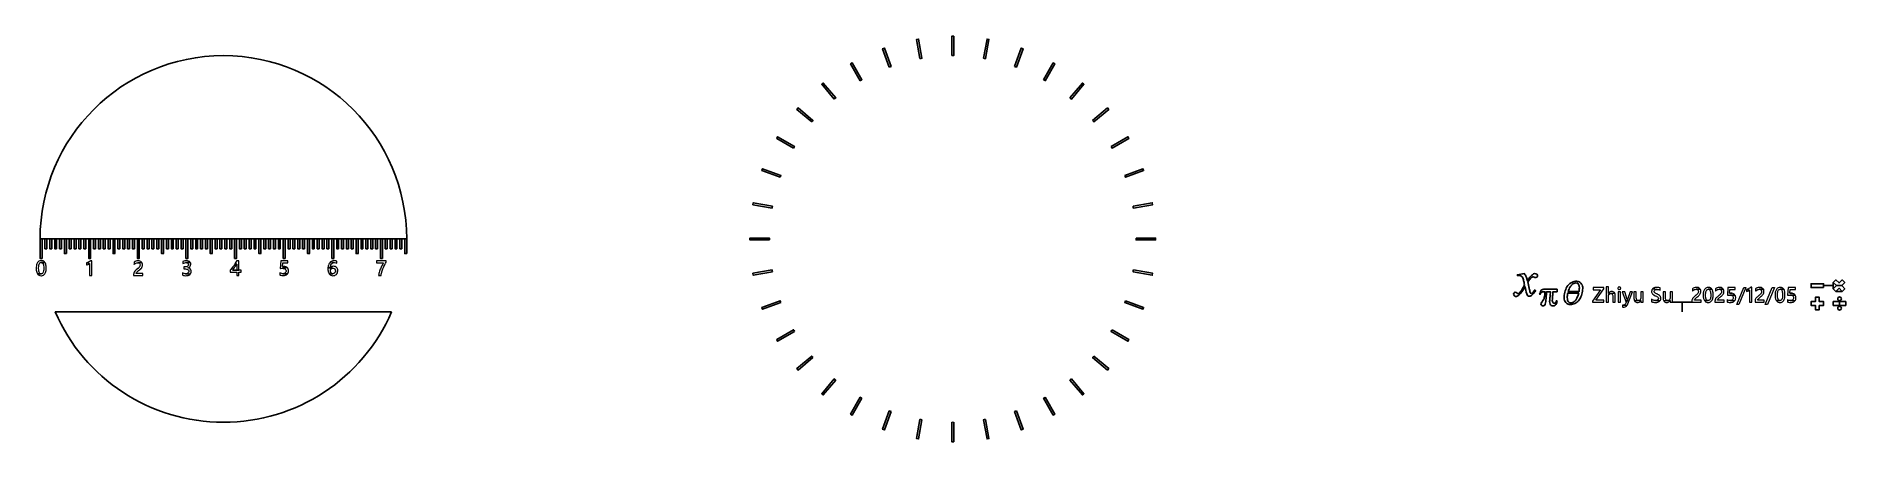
# Model space of a CAD drawing. Header units: millimetres. Extents: x 45 to 417, y 36 to 119.
import ezdxf

# ---------------------------------------------------------------- set-up
doc = ezdxf.new("R2010")
doc.units = ezdxf.units.MM

# ---------------------------------------------------------------- blocks, each defined once
blk = doc.blocks.new('*U1')
blk.add_lwpolyline([(-0.2, -2), (-0.2, 2), (0.2, 2), (0.2, -2, 0.002653)], format="xyb", close=True)
blk = doc.blocks.new('*U2')
at = {"color": 0, "linetype": 'ByBlock', "lineweight": -2, "transparency": 16777216}
for p, rotation in [((219.84, 114.57, 0), 20.00000000000003), ((226.52, 116.36, 0), 10.00000000000001), ((240.31, 116.36, 0), 349.9999999999999), ((246.99, 114.57, 0), 340), ((213.56, 111.65, 0), 30.00000000000001), ((253.26, 111.65, 0), 330.0000000000001), ((207.9, 107.68, 0), 40.00000000000004), ((258.93, 107.68, 0), 320), ((203, 102.79, 0), 50.00000000000002), ((263.83, 102.79, 0), 310), ((199.03, 97.12, 0), 60.00000000000003), ((267.8, 97.12, 0), 300.0000000000001), ((196.11, 90.85, 0), 70.00000000000003), ((270.72, 90.85, 0), 290.0000000000001), ((194.32, 84.16, 0), 80.00000000000001), ((272.51, 84.16, 0), 280), ((193.71, 77.27, 0), 90.00000000000001), ((273.11, 77.27, 0), 270.0000000000001), ((194.32, 70.37, 0), 100), ((272.51, 70.37, 0), 259.9999999999999), ((196.11, 63.69, 0), 110), ((270.72, 63.69, 0), 250), ((199.03, 57.42, 0), 120), ((267.8, 57.42, 0), 240), ((203, 51.75, 0), 130), ((263.83, 51.75, 0), 230), ((207.9, 46.86, 0), 140), ((258.93, 46.86, 0), 220), ((213.56, 42.89, 0), 150), ((253.26, 42.89, 0), 210), ((219.84, 39.96, 0), 160.0000000000001), ((246.99, 39.96, 0), 200), ((226.52, 38.17, 0), 170), ((233.41, 37.57, 0), 180), ((240.31, 38.17, 0), 190)]:
    blk.add_blockref('*U1', p, dxfattribs=dict(at, rotation=rotation))
blk.add_blockref('*U1', (233.41, 116.97, 0), dxfattribs=at)

msp = doc.modelspace()

# ---------------------------------------------------------------- linework, layer by layer
for p, q in [((60.91, 74.27), (61.16, 74.27)), ((70.91, 74.27), (71.16, 74.27)), ((80.91, 74.27), (81.16, 74.27)), ((90.91, 74.27), (91.16, 74.27)), ((100.91, 74.27), (101.16, 74.27)), ((110.91, 74.27), (111.16, 74.27)), ((412.5, 67.68, 0), (414.5, 67.68, 0)), ((414.5, 67.04, 0), (414.5, 68.32, 0)), ((415.14, 67.68, 0), (416.23, 67.68, 0)), ((385.41, 64.27, 0), (381.41, 64.27, 0)), ((383.41, 64.27, 0), (385.41, 64.27, 0)), ((416.32, 66.49, 0), (415.05, 66.49, 0)), ((415.79, 63.62, 0), (415.79, 64.39, 0))]:
    msp.add_line(p, q)
at = {"extrusion": (-7.99029e-16, -1, 0)}
msp.add_line((383.41, 62.27, 0), (383.41, 64.27, 0), dxfattribs=at)
for points in [[(121.11, 77.27, 1), (45.71, 77.27)], [(118, 62.27), (48.83, 62.27, 0.656308)]]:
    msp.add_lwpolyline(points, format="xyb", close=True)
for points in [[(45.71, 77.27), (46.11, 77.27), (46.11, 73.27), (45.71, 73.27)], [(47.11, 75.27), (46.71, 75.27), (46.71, 77.27), (47.11, 77.27)], [(48.11, 75.27), (47.71, 75.27), (47.71, 77.27), (48.11, 77.27)], [(49.11, 75.27), (48.71, 75.27), (48.71, 77.27), (49.11, 77.27)], [(50.11, 75.27), (49.71, 75.27), (49.71, 77.27), (50.11, 77.27)], [(51.11, 74.27), (50.71, 74.27), (50.71, 77.27), (51.11, 77.27)], [(52.11, 75.27), (51.71, 75.27), (51.71, 77.27), (52.11, 77.27)], [(53.11, 75.27), (52.71, 75.27), (52.71, 77.27), (53.11, 77.27)], [(54.11, 75.27), (53.71, 75.27), (53.71, 77.27), (54.11, 77.27)], [(55.11, 75.27), (54.71, 75.27), (54.71, 77.27), (55.11, 77.27)], [(55.71, 77.27), (56.11, 77.27), (56.11, 73.27), (55.71, 73.27)], [(57.11, 75.27), (56.71, 75.27), (56.71, 77.27), (57.11, 77.27)], [(58.11, 75.27), (57.71, 75.27), (57.71, 77.27), (58.11, 77.27)], [(59.11, 75.27), (58.71, 75.27), (58.71, 77.27), (59.11, 77.27)], [(60.11, 75.27), (59.71, 75.27), (59.71, 77.27), (60.11, 77.27)], [(61.11, 74.27), (60.71, 74.27), (60.71, 77.27), (61.11, 77.27)], [(62.11, 75.27), (61.71, 75.27), (61.71, 77.27), (62.11, 77.27)], [(63.11, 75.27), (62.71, 75.27), (62.71, 77.27), (63.11, 77.27)], [(64.11, 75.27), (63.71, 75.27), (63.71, 77.27), (64.11, 77.27)], [(65.11, 75.27), (64.71, 75.27), (64.71, 77.27), (65.11, 77.27)], [(65.71, 77.27), (66.11, 77.27), (66.11, 73.27), (65.71, 73.27)], [(67.11, 75.27), (66.71, 75.27), (66.71, 77.27), (67.11, 77.27)], [(68.11, 75.27), (67.71, 75.27), (67.71, 77.27), (68.11, 77.27)], [(69.11, 75.27), (68.71, 75.27), (68.71, 77.27), (69.11, 77.27)], [(70.11, 75.27), (69.71, 75.27), (69.71, 77.27), (70.11, 77.27)], [(71.11, 74.27), (70.71, 74.27), (70.71, 77.27), (71.11, 77.27)], [(72.11, 75.27), (71.71, 75.27), (71.71, 77.27), (72.11, 77.27)], [(73.11, 75.27), (72.71, 75.27), (72.71, 77.27), (73.11, 77.27)], [(74.11, 75.27), (73.71, 75.27), (73.71, 77.27), (74.11, 77.27)], [(75.11, 75.27), (74.71, 75.27), (74.71, 77.27), (75.11, 77.27)], [(75.71, 77.27), (76.11, 77.27), (76.11, 73.27), (75.71, 73.27)], [(77.11, 75.27), (76.71, 75.27), (76.71, 77.27), (77.11, 77.27)], [(78.11, 75.27), (77.71, 75.27), (77.71, 77.27), (78.11, 77.27)], [(79.11, 75.27), (78.71, 75.27), (78.71, 77.27), (79.11, 77.27)], [(80.11, 75.27), (79.71, 75.27), (79.71, 77.27), (80.11, 77.27)], [(81.11, 74.27), (80.71, 74.27), (80.71, 77.27), (81.11, 77.27)], [(82.11, 75.27), (81.71, 75.27), (81.71, 77.27), (82.11, 77.27)], [(83.11, 75.27), (82.71, 75.27), (82.71, 77.27), (83.11, 77.27)], [(84.11, 75.27), (83.71, 75.27), (83.71, 77.27), (84.11, 77.27)], [(85.11, 75.27), (84.71, 75.27), (84.71, 77.27), (85.11, 77.27)], [(85.71, 77.27), (86.11, 77.27), (86.11, 73.27), (85.71, 73.27)], [(87.11, 75.27), (86.71, 75.27), (86.71, 77.27), (87.11, 77.27)], [(88.11, 75.27), (87.71, 75.27), (87.71, 77.27), (88.11, 77.27)], [(89.11, 75.27), (88.71, 75.27), (88.71, 77.27), (89.11, 77.27)], [(90.11, 75.27), (89.71, 75.27), (89.71, 77.27), (90.11, 77.27)], [(91.11, 74.27), (90.71, 74.27), (90.71, 77.27), (91.11, 77.27)], [(92.11, 75.27), (91.71, 75.27), (91.71, 77.27), (92.11, 77.27)], [(93.11, 75.27), (92.71, 75.27), (92.71, 77.27), (93.11, 77.27)], [(94.11, 75.27), (93.71, 75.27), (93.71, 77.27), (94.11, 77.27)], [(95.11, 75.27), (94.71, 75.27), (94.71, 77.27), (95.11, 77.27)], [(95.71, 77.27), (96.11, 77.27), (96.11, 73.27), (95.71, 73.27)], [(97.11, 75.27), (96.71, 75.27), (96.71, 77.27), (97.11, 77.27)], [(98.11, 75.27), (97.71, 75.27), (97.71, 77.27), (98.11, 77.27)], [(99.11, 75.27), (98.71, 75.27), (98.71, 77.27), (99.11, 77.27)], [(100.11, 75.27), (99.71, 75.27), (99.71, 77.27), (100.11, 77.27)], [(101.11, 74.27), (100.71, 74.27), (100.71, 77.27), (101.11, 77.27)], [(102.11, 75.27), (101.71, 75.27), (101.71, 77.27), (102.11, 77.27)], [(103.11, 75.27), (102.71, 75.27), (102.71, 77.27), (103.11, 77.27)], [(104.11, 75.27), (103.71, 75.27), (103.71, 77.27), (104.11, 77.27)], [(105.11, 75.27), (104.71, 75.27), (104.71, 77.27), (105.11, 77.27)], [(105.71, 77.27), (106.11, 77.27), (106.11, 73.27), (105.71, 73.27)], [(107.11, 75.27), (106.71, 75.27), (106.71, 77.27), (107.11, 77.27)], [(108.11, 75.27), (107.71, 75.27), (107.71, 77.27), (108.11, 77.27)], [(109.11, 75.27), (108.71, 75.27), (108.71, 77.27), (109.11, 77.27)], [(110.11, 75.27), (109.71, 75.27), (109.71, 77.27), (110.11, 77.27)], [(111.11, 74.27), (110.71, 74.27), (110.71, 77.27), (111.11, 77.27)], [(111.11, 74.27), (110.71, 74.27), (110.71, 77.27), (111.11, 77.27)], [(112.11, 75.27), (111.71, 75.27), (111.71, 77.27), (112.11, 77.27)], [(113.11, 75.27), (112.71, 75.27), (112.71, 77.27), (113.11, 77.27)], [(114.11, 75.27), (113.71, 75.27), (113.71, 77.27), (114.11, 77.27)], [(115.11, 75.27), (114.71, 75.27), (114.71, 77.27), (115.11, 77.27)], [(115.71, 77.27), (116.11, 77.27), (116.11, 73.27), (115.71, 73.27)], [(117.11, 75.27), (116.71, 75.27), (116.71, 77.27), (117.11, 77.27)], [(118.11, 75.27), (117.71, 75.27), (117.71, 77.27), (118.11, 77.27)], [(119.11, 75.27), (118.71, 75.27), (118.71, 77.27), (119.11, 77.27)], [(120.11, 75.27), (119.71, 75.27), (119.71, 77.27), (120.11, 77.27)], [(121.11, 74.27), (120.71, 74.27), (120.71, 77.27), (121.11, 77.27)]]:
    msp.add_lwpolyline(points, close=True)
at = {"color": 220, "lineweight": 0}
for points in [[(45.97, 72.82), (45.89, 72.81), (45.67, 72.78), (45.48, 72.7), (45.32, 72.58), (45.18, 72.41), (45.12, 72.3), (45.04, 72.13), (44.99, 71.93), (44.94, 71.72), (44.92, 71.47), (44.91, 71.21), (44.91, 71.13), (44.93, 70.87), (44.96, 70.64), (45.01, 70.44), (45.08, 70.26), (45.17, 70.1), (45.94, 70.1), (45.81, 70.12), (45.69, 70.19), (45.59, 70.3), (45.51, 70.46), (45.45, 70.67), (45.42, 70.93), (45.4, 71.23), (45.41, 71.31), (45.42, 71.61), (45.46, 71.86), (45.52, 72.07), (45.59, 72.23), (45.69, 72.34), (45.81, 72.41), (45.95, 72.43), (46.7, 72.46), (46.59, 72.59), (46.46, 72.69), (46.32, 72.76), (46.16, 72.8)], [(46.7, 72.46), (45.95, 72.43), (45.96, 72.43), (46.1, 72.4), (46.21, 72.33), (46.3, 72.21), (46.38, 72.04), (46.42, 71.82), (46.46, 71.56), (46.47, 71.25), (46.46, 70.96), (46.42, 70.7), (46.37, 70.48), (46.3, 70.32), (46.2, 70.2), (46.08, 70.13), (45.94, 70.1), (45.17, 70.1), (45.18, 70.09), (45.32, 69.93), (45.49, 69.81), (45.68, 69.74), (45.9, 69.72), (45.97, 69.72), (46.19, 69.76), (46.38, 69.83), (46.54, 69.95), (46.68, 70.12), (46.74, 70.21), (46.82, 70.37), (46.88, 70.57), (46.93, 70.78), (46.95, 71.02), (46.96, 71.28), (46.96, 71.39), (46.94, 71.66), (46.91, 71.9), (46.86, 72.12), (46.79, 72.31)], [(56.35, 72.8), (56.15, 72.8), (56.1, 72.77), (55.92, 72.65), (55.89, 72.63), (55.69, 72.53), (55.67, 72.52), (55.47, 72.43), (55.45, 72.42), (55.24, 72.35), (55.87, 72.21), (55.87, 69.74), (56.35, 69.74)], [(55.24, 72.35), (55.24, 71.93), (55.38, 71.97), (55.59, 72.05), (55.68, 72.09), (55.87, 72.21)], [(66.66, 72.42), (65.79, 72.4), (65.99, 72.37), (66.14, 72.28), (66.24, 72.13), (66.28, 71.92), (66.25, 71.72), (66.16, 71.54), (66.03, 71.38), (66.01, 71.37), (65.85, 71.22), (65.81, 71.19), (65.64, 71.05), (65.6, 71.02), (65.43, 70.87), (65.4, 70.84), (65.24, 70.69), (65.21, 70.65), (65.08, 70.48), (65.06, 70.45), (64.98, 70.24), (64.96, 70.19), (64.94, 69.98), (64.94, 69.74), (66.82, 69.74), (66.82, 70.16), (65.46, 70.16), (65.46, 70.17), (65.53, 70.35), (65.53, 70.36), (65.68, 70.53), (65.73, 70.57), (65.9, 70.71), (65.97, 70.76), (66.14, 70.9), (66.24, 70.99), (66.4, 71.13), (66.46, 71.2), (66.6, 71.37), (66.64, 71.44), (66.73, 71.64), (66.75, 71.74), (66.77, 71.97), (66.76, 72.12), (66.71, 72.33)], [(65.88, 72.79), (65.86, 72.79), (65.64, 72.78), (65.43, 72.73), (65.23, 72.64), (65.23, 72.64), (65.05, 72.52), (65.05, 72.05), (65.06, 72.06), (65.23, 72.21), (65.41, 72.31), (65.58, 72.37), (65.79, 72.4), (66.66, 72.42), (66.53, 72.58), (66.45, 72.64), (66.24, 72.74), (66.1, 72.78)], [(75.82, 72.82), (75.71, 72.81), (75.49, 72.79), (75.28, 72.73), (75.09, 72.65), (75.09, 72.22), (75.26, 72.33), (75.45, 72.4), (75.66, 72.43), (76.6, 72.46), (76.46, 72.62), (76.43, 72.64), (76.26, 72.74), (76.05, 72.8)], [(76.6, 72.46), (75.66, 72.43), (75.66, 72.43), (75.9, 72.4), (76.07, 72.32), (76.17, 72.18), (76.2, 71.99), (76.18, 71.84), (76.1, 71.69), (75.96, 71.59), (75.77, 71.53), (75.51, 71.51), (75.29, 71.51), (75.29, 71.12), (75.52, 71.12), (75.6, 71.12), (75.85, 71.09), (76.05, 71.02), (76.19, 70.92), (76.27, 70.78), (76.3, 70.61), (76.25, 70.4), (76.12, 70.24), (76.07, 70.21), (75.88, 70.13), (75.64, 70.1), (76.57, 70.04), (76.69, 70.21), (76.77, 70.4), (76.79, 70.62), (76.79, 70.73), (76.73, 70.93), (76.6, 71.11), (76.5, 71.19), (76.32, 71.29), (76.09, 71.33), (76.09, 71.34), (76.12, 71.35), (76.33, 71.44), (76.49, 71.56), (76.6, 71.71), (76.67, 71.89), (76.7, 72.1), (76.68, 72.27)], [(85.78, 72.15), (85.66, 71.96), (85.53, 71.78), (85.43, 71.64), (85.29, 71.46), (85.16, 71.29), (85.06, 71.17), (84.92, 71), (84.78, 70.83), (84.78, 70.43), (86.14, 70.43), (86.14, 69.77), (86.61, 69.77), (86.61, 70.43), (87.05, 70.43), (87.05, 70.83), (86.61, 70.83), (85.27, 70.83), (85.28, 70.85), (85.41, 71.01), (85.55, 71.18), (85.69, 71.38), (85.78, 71.51), (85.9, 71.69), (86.02, 71.88), (86.14, 72.09)], [(86.61, 72.77), (86.12, 72.77), (86.08, 72.68), (85.98, 72.48), (85.86, 72.28), (85.78, 72.15), (86.14, 72.09), (86.14, 70.83), (85.27, 70.83), (86.61, 70.83)], [(96.67, 72.8), (95.19, 72.8), (95.08, 71.22), (95.16, 71.22), (95.42, 71.24), (95.58, 71.24), (96.54, 71.39), (96.44, 71.48), (96.26, 71.57), (96.05, 71.62), (95.54, 71.63), (95.6, 72.38), (96.67, 72.38)], [(95.81, 71.64), (95.77, 71.64), (95.54, 71.63), (96.05, 71.62)], [(96.54, 71.39), (95.58, 71.24), (95.73, 71.23), (95.95, 71.19), (96.12, 71.1), (96.14, 71.08), (96.27, 70.92), (96.31, 70.7), (96.31, 70.66), (96.25, 70.45), (96.12, 70.29), (96.05, 70.24), (95.86, 70.16), (95.63, 70.13), (96.61, 70.12), (96.72, 70.3), (96.78, 70.5), (96.8, 70.73), (96.8, 70.83), (96.76, 71.05), (96.68, 71.24)], [(104.92, 71.34), (104.91, 71.1), (104.91, 70.92), (104.94, 70.7), (104.98, 70.5), (105, 70.45), (105.09, 70.24), (105.2, 70.07), (105.94, 70.12), (105.92, 70.12), (105.71, 70.18), (105.71, 70.18), (105.55, 70.33), (105.55, 70.33), (105.46, 70.53), (105.43, 70.75), (105.46, 70.94), (105.56, 71.11), (105.72, 71.23), (105.72, 71.23), (105.94, 71.27)], [(105.44, 72.54), (105.28, 72.38), (105.19, 72.25), (105.09, 72.06), (105.01, 71.84), (104.99, 71.76), (104.94, 71.56), (104.92, 71.34), (105.41, 71.34), (105.41, 71.38), (105.43, 71.61), (105.47, 71.81), (105.53, 71.97), (105.64, 72.15), (105.72, 72.23), (105.9, 72.36), (106, 72.4), (106.22, 72.43)], [(106.07, 71.66), (105.88, 71.64), (105.68, 71.58), (105.56, 71.5), (105.42, 71.34), (105.41, 71.34), (104.92, 71.34), (105.94, 71.27), (105.95, 71.27), (106.16, 71.23), (106.31, 71.11), (106.4, 70.93), (106.41, 70.92), (106.43, 70.69), (106.43, 70.68), (106.4, 70.47), (106.31, 70.28), (106.15, 70.16), (105.94, 70.12), (105.2, 70.07), (105.34, 69.92), (105.52, 69.81), (105.72, 69.74), (105.94, 69.72), (106.12, 69.73), (106.33, 69.79), (106.47, 69.87), (106.64, 70), (106.74, 70.13), (106.85, 70.32), (106.9, 70.51), (106.92, 70.74), (106.91, 70.92), (106.86, 71.12), (106.81, 71.24), (106.69, 71.42), (106.61, 71.49), (106.42, 71.6), (106.29, 71.64)], [(106.19, 72.82), (106.11, 72.82), (105.89, 72.78), (105.69, 72.71), (105.61, 72.67), (105.44, 72.54), (106.22, 72.43), (106.28, 72.43), (106.5, 72.39), (106.52, 72.38), (106.73, 72.3), (106.73, 72.73), (106.72, 72.74), (106.5, 72.8), (106.42, 72.81)], [(116.88, 72.77), (114.88, 72.77), (114.88, 72.36), (116.3, 72.36), (116.27, 72.29), (116.17, 72.09), (116.07, 71.9), (115.97, 71.7), (115.95, 71.66), (115.86, 71.46), (115.77, 71.26), (115.69, 71.05), (115.68, 71.04), (115.6, 70.83), (115.53, 70.62), (115.47, 70.41), (115.41, 70.2), (115.36, 69.99), (115.33, 69.77), (115.83, 69.77), (115.84, 69.83), (115.88, 70.05), (115.93, 70.27), (115.99, 70.48), (116.01, 70.54), (116.07, 70.75), (116.15, 70.95), (116.23, 71.16), (116.25, 71.24), (116.34, 71.44), (116.43, 71.64), (116.53, 71.85), (116.58, 71.94), (116.68, 72.13), (116.78, 72.33), (116.88, 72.52)], [(74.98, 70.34), (74.98, 69.88), (75.04, 69.84), (75.23, 69.77), (75.44, 69.73), (75.69, 69.72), (75.92, 69.73), (76.13, 69.78), (76.32, 69.86), (76.49, 69.97), (76.57, 70.04), (75.64, 70.1), (75.58, 70.11), (75.36, 70.14), (75.16, 70.22)], [(95.03, 70.33), (95.03, 69.87), (95.05, 69.86), (95.21, 69.8), (95.43, 69.76), (95.69, 69.74), (95.71, 69.74), (95.95, 69.76), (96.16, 69.81), (96.35, 69.89), (96.51, 70.01), (96.61, 70.12), (95.63, 70.13), (95.44, 70.15), (95.24, 70.22)], [(367.34, 67.27), (365.13, 67.27), (365.13, 66.84), (366.65, 66.84), (365, 64.5), (365, 64.27), (367.32, 64.27), (367.32, 64.69), (365.7, 64.69), (367.34, 67.05)], [(368.24, 67.44), (367.76, 67.44), (367.76, 64.27), (368.24, 64.27), (368.24, 65.42), (368.26, 65.58), (368.3, 65.75), (368.39, 65.89), (368.44, 65.95), (368.58, 66.04), (368.24, 66.05)], [(370.49, 67.41), (370.44, 67.41), (370.29, 67.33), (370.26, 67.29), (370.2, 67.13), (370.21, 67.08), (370.29, 66.94), (370.33, 66.91), (370.49, 66.86), (370.55, 66.86), (370.7, 66.94), (370.73, 66.97), (370.79, 67.13), (370.78, 67.18), (370.7, 67.33), (370.66, 67.36)], [(377.34, 67), (377.23, 66.86), (377.21, 66.83), (377.15, 66.68), (377.13, 66.49), (377.14, 66.36), (377.19, 66.19), (377.23, 66.11), (377.34, 65.96), (377.42, 65.89), (377.57, 65.78), (377.69, 65.7), (377.85, 65.61), (377.96, 65.57), (378.12, 65.49), (378.19, 65.46), (378.34, 65.37), (378.36, 65.35), (378.48, 65.22), (378.49, 65.21), (378.53, 65.04), (378.53, 65.03), (378.49, 64.86), (378.38, 64.73), (378.28, 64.69), (378.12, 64.64), (377.91, 64.63), (378.85, 64.52), (378.96, 64.66), (378.98, 64.69), (379.03, 64.85), (379.05, 65.04), (379.04, 65.18), (378.99, 65.35), (378.94, 65.45), (378.82, 65.59), (378.73, 65.68), (378.58, 65.79), (378.44, 65.87), (378.28, 65.96), (378.17, 66.01), (378.02, 66.08), (377.97, 66.11), (377.82, 66.2), (377.82, 66.2), (377.7, 66.33), (377.69, 66.33), (377.65, 66.51), (377.65, 66.52), (377.71, 66.69), (377.72, 66.7), (377.85, 66.81), (377.88, 66.83), (378.05, 66.88), (378.09, 66.89), (378.27, 66.9)], [(378.24, 67.32), (378.19, 67.32), (378.01, 67.3), (377.83, 67.27), (377.8, 67.26), (377.63, 67.2), (377.48, 67.12), (377.47, 67.11), (377.34, 67), (378.27, 66.9), (378.45, 66.89), (378.63, 66.86), (378.78, 66.8), (378.92, 66.72), (378.92, 67.21), (378.81, 67.25), (378.65, 67.29), (378.46, 67.31)], [(386.36, 67.32), (386.3, 67.32), (386.12, 67.3), (386.08, 67.29), (385.91, 67.25), (385.88, 67.24), (385.71, 67.16), (385.68, 67.14), (385.53, 67.04), (385.53, 66.58), (385.6, 66.64), (385.74, 66.75), (385.89, 66.83), (385.92, 66.85), (386.1, 66.9), (386.27, 66.92), (387.12, 66.97), (387.01, 67.11), (386.89, 67.19), (386.72, 67.27), (386.71, 67.27), (386.54, 67.3)], [(388.81, 67.32), (388.74, 67.32), (388.56, 67.29), (388.41, 67.24), (388.26, 67.15), (388.13, 67.05), (388.02, 66.91), (388.02, 66.9), (387.95, 66.78), (387.89, 66.64), (387.84, 66.48), (387.8, 66.31), (387.77, 66.13), (387.76, 65.92), (387.75, 65.71), (387.75, 65.59), (387.76, 65.39), (387.79, 65.2), (387.83, 65.02), (387.88, 64.87), (387.94, 64.73), (388.01, 64.6), (388.78, 64.6), (388.72, 64.61), (388.61, 64.63), (388.51, 64.7), (388.43, 64.79), (388.36, 64.91), (388.31, 65.07), (388.28, 65.26), (388.25, 65.48), (388.25, 65.73), (388.25, 65.96), (388.27, 66.19), (388.3, 66.39), (388.35, 66.55), (388.41, 66.69), (388.49, 66.79), (388.57, 66.87), (388.68, 66.91), (388.79, 66.93), (389.53, 66.98), (389.44, 67.08), (389.34, 67.17), (389.23, 67.23), (389.1, 67.28), (388.96, 67.31)], [(391.11, 67.32), (391.05, 67.32), (390.87, 67.3), (390.84, 67.29), (390.66, 67.25), (390.63, 67.24), (390.47, 67.16), (390.43, 67.14), (390.28, 67.04), (390.28, 66.58), (390.35, 66.64), (390.5, 66.75), (390.65, 66.83), (390.68, 66.85), (390.85, 66.9), (391.02, 66.92), (391.87, 66.97), (391.76, 67.11), (391.64, 67.19), (391.48, 67.27), (391.46, 67.27), (391.3, 67.3)], [(394.3, 67.27), (392.82, 67.27), (392.72, 65.69), (392.9, 65.7), (393.09, 65.71), (393.21, 65.71), (394.28, 65.74), (394.18, 65.87), (394.11, 65.92), (393.97, 66), (393.82, 66.06), (393.64, 66.1), (393.18, 66.1), (393.23, 66.85), (394.3, 66.85)], [(396.53, 67.27), (395.08, 63.77), (394.64, 63.77), (396.08, 67.27), (396.53, 67.27)], [(397.78, 67.33), (397.57, 67.33), (397.49, 67.27), (397.34, 67.18), (397.27, 67.14), (397.12, 67.06), (397.06, 67.03), (396.9, 66.96), (396.83, 66.94), (396.66, 66.88), (397.29, 66.74), (397.29, 64.27), (397.78, 64.27)], [(399.36, 67.32), (399.3, 67.32), (399.12, 67.3), (399.08, 67.29), (398.91, 67.25), (398.88, 67.24), (398.72, 67.16), (398.68, 67.14), (398.53, 67.04), (398.53, 66.58), (398.6, 66.64), (398.75, 66.75), (398.9, 66.83), (398.92, 66.85), (399.1, 66.9), (399.27, 66.92), (400.12, 66.97), (400.01, 67.11), (399.89, 67.19), (399.73, 67.27), (399.71, 67.27), (399.54, 67.3)], [(402.4, 67.27), (400.95, 63.77), (400.51, 63.77), (401.95, 67.27), (402.4, 67.27)], [(403.59, 67.32), (403.51, 67.32), (403.34, 67.29), (403.18, 67.24), (403.03, 67.15), (402.91, 67.05), (402.8, 66.91), (402.79, 66.9), (402.72, 66.78), (402.66, 66.64), (402.61, 66.48), (402.57, 66.31), (402.54, 66.13), (402.53, 65.92), (402.52, 65.71), (402.52, 65.59), (402.54, 65.39), (402.56, 65.2), (402.6, 65.02), (402.65, 64.87), (402.71, 64.73), (402.79, 64.6), (403.55, 64.6), (403.5, 64.61), (403.38, 64.63), (403.29, 64.7), (403.2, 64.79), (403.14, 64.91), (403.08, 65.07), (403.05, 65.26), (403.02, 65.48), (403.02, 65.73), (403.02, 65.96), (403.04, 66.19), (403.08, 66.39), (403.12, 66.55), (403.18, 66.69), (403.26, 66.79), (403.35, 66.87), (403.45, 66.91), (403.56, 66.93), (404.3, 66.98), (404.21, 67.08), (404.11, 67.17), (404, 67.23), (403.87, 67.28), (403.74, 67.31)], [(406.7, 67.27), (405.22, 67.27), (405.11, 65.69), (405.29, 65.7), (405.48, 65.71), (405.6, 65.71), (406.68, 65.74), (406.57, 65.87), (406.51, 65.92), (406.37, 66), (406.21, 66.06), (406.03, 66.1), (405.57, 66.1), (405.62, 66.85), (406.7, 66.85)], [(368.95, 66.46), (368.78, 66.45), (368.63, 66.4), (368.48, 66.32), (368.36, 66.2), (368.25, 66.05), (368.24, 66.05), (368.58, 66.04), (368.75, 66.08), (369.56, 66.12), (369.48, 66.24), (369.38, 66.33), (369.26, 66.4), (369.11, 66.45)], [(369.56, 66.12), (368.75, 66.08), (368.8, 66.07), (368.94, 66.03), (369.04, 65.95), (369.11, 65.82), (369.16, 65.65), (369.17, 65.44), (369.17, 64.27), (369.66, 64.27), (369.66, 65.59), (369.65, 65.78), (369.61, 65.96)], [(370.73, 66.41), (370.25, 66.41), (370.25, 64.27), (370.73, 64.27)], [(371.6, 66.41), (371.06, 66.41), (371.91, 64.27), (372.15, 64.7), (372.11, 64.85)], [(371.16, 63.69), (371.16, 63.29), (371.22, 63.27), (371.41, 63.26), (371.52, 63.27), (371.67, 63.3), (371.81, 63.37), (371.94, 63.46), (372.05, 63.59), (371.36, 63.65), (371.33, 63.65)], [(373.22, 66.41), (372.73, 66.41), (372.2, 64.85), (372.16, 64.7), (372.15, 64.7), (371.91, 64.27), (371.77, 63.92), (371.77, 63.92), (371.66, 63.77), (371.53, 63.68), (371.36, 63.65), (372.05, 63.59), (372.16, 63.74), (372.25, 63.92)], [(373.99, 66.41), (373.5, 66.41), (373.5, 65.13), (373.5, 65.05), (373.52, 64.85), (373.56, 64.68), (373.62, 64.54), (374.43, 64.6), (374.41, 64.6), (374.25, 64.63), (374.14, 64.7), (374.05, 64.82), (374, 64.98), (373.99, 65.18)], [(374.6, 64.63), (374.43, 64.6), (373.62, 64.54), (373.71, 64.42), (373.81, 64.33), (373.94, 64.27), (374.09, 64.23), (374.26, 64.22), (374.39, 64.23), (374.55, 64.27), (374.69, 64.35), (374.81, 64.46), (374.92, 64.61), (374.93, 64.61)], [(375.41, 66.41), (374.93, 66.41), (374.93, 65.18), (374.92, 65.07), (374.87, 64.9), (374.79, 64.76), (374.75, 64.72), (374.6, 64.63), (374.93, 64.61), (374.93, 64.27), (375.41, 64.27)], [(377.13, 64.9), (377.13, 64.38), (377.13, 64.38), (377.3, 64.32), (377.34, 64.3), (377.52, 64.26), (377.57, 64.25), (377.74, 64.23), (377.75, 64.23), (377.93, 64.22), (378, 64.22), (378.18, 64.23), (378.35, 64.26), (378.39, 64.27), (378.56, 64.32), (378.71, 64.4), (378.72, 64.4), (378.85, 64.52), (377.91, 64.63), (377.89, 64.63), (377.71, 64.65), (377.67, 64.65), (377.5, 64.7), (377.46, 64.71), (377.3, 64.79), (377.28, 64.8)], [(379.99, 66.41), (379.51, 66.41), (379.51, 65.13), (379.51, 65.05), (379.53, 64.85), (379.57, 64.68), (379.63, 64.54), (380.44, 64.6), (380.41, 64.6), (380.26, 64.63), (380.14, 64.7), (380.06, 64.82), (380.01, 64.98), (379.99, 65.18)], [(380.61, 64.63), (380.44, 64.6), (379.63, 64.54), (379.71, 64.42), (379.82, 64.33), (379.95, 64.27), (380.09, 64.23), (380.27, 64.22), (380.39, 64.23), (380.56, 64.27), (380.7, 64.35), (380.82, 64.46), (380.92, 64.61), (380.93, 64.61)], [(381.41, 66.41), (380.93, 66.41), (380.93, 65.18), (380.92, 65.07), (380.88, 64.9), (380.79, 64.76), (380.75, 64.72), (380.61, 64.63), (380.93, 64.61), (380.93, 64.27), (381.41, 64.27)], [(387.12, 66.97), (386.27, 66.92), (386.29, 66.92), (386.47, 66.89), (386.47, 66.89), (386.62, 66.8), (386.62, 66.8), (386.72, 66.65), (386.73, 66.62), (386.76, 66.44), (386.76, 66.42), (386.73, 66.24), (386.72, 66.22), (386.64, 66.06), (386.62, 66.04), (386.5, 65.9), (386.47, 65.86), (386.33, 65.74), (386.26, 65.69), (386.12, 65.57), (386.05, 65.51), (385.91, 65.4), (385.84, 65.33), (385.72, 65.21), (385.66, 65.15), (385.56, 65), (385.52, 64.93), (385.46, 64.77), (385.43, 64.68), (385.41, 64.5), (385.41, 64.27), (387.3, 64.27), (387.3, 64.68), (385.94, 64.68), (385.94, 64.69), (385.94, 64.71), (386.01, 64.87), (386.03, 64.92), (386.16, 65.05), (386.23, 65.12), (386.38, 65.23), (386.47, 65.31), (386.62, 65.42), (386.75, 65.54), (386.88, 65.66), (386.97, 65.76), (387.08, 65.89), (387.14, 66), (387.21, 66.17), (387.24, 66.31), (387.25, 66.49), (387.25, 66.5), (387.23, 66.69), (387.19, 66.85)], [(389.53, 66.98), (388.79, 66.93), (388.87, 66.92), (388.97, 66.89), (389.06, 66.82), (389.14, 66.72), (389.2, 66.58), (389.25, 66.42), (389.28, 66.23), (389.3, 66), (389.31, 65.75), (389.3, 65.61), (389.29, 65.37), (389.26, 65.17), (389.22, 65), (389.16, 64.85), (389.09, 64.74), (389, 64.66), (388.9, 64.62), (388.78, 64.6), (388.01, 64.6), (388.12, 64.46), (388.25, 64.36), (388.4, 64.28), (388.56, 64.23), (388.74, 64.22), (388.8, 64.22), (388.98, 64.24), (389.14, 64.29), (389.28, 64.37), (389.41, 64.48), (389.53, 64.62), (389.59, 64.72), (389.65, 64.86), (389.71, 65.01), (389.75, 65.18), (389.78, 65.37), (389.8, 65.57), (389.8, 65.78), (389.8, 65.95), (389.79, 66.17), (389.76, 66.37), (389.72, 66.55), (389.67, 66.71), (389.6, 66.85)], [(391.87, 66.97), (391.02, 66.92), (391.04, 66.92), (391.22, 66.89), (391.22, 66.89), (391.37, 66.8), (391.38, 66.8), (391.48, 66.65), (391.49, 66.62), (391.51, 66.44), (391.51, 66.42), (391.48, 66.24), (391.48, 66.22), (391.39, 66.06), (391.38, 66.04), (391.26, 65.9), (391.22, 65.86), (391.08, 65.74), (391.01, 65.69), (390.87, 65.57), (390.8, 65.51), (390.67, 65.4), (390.6, 65.33), (390.47, 65.21), (390.42, 65.15), (390.31, 65), (390.28, 64.93), (390.21, 64.77), (390.19, 64.68), (390.17, 64.5), (390.17, 64.27), (392.05, 64.27), (392.05, 64.68), (390.7, 64.68), (390.7, 64.69), (390.7, 64.71), (390.76, 64.87), (390.79, 64.92), (390.91, 65.05), (390.99, 65.12), (391.13, 65.23), (391.23, 65.31), (391.37, 65.42), (391.5, 65.54), (391.63, 65.66), (391.73, 65.76), (391.83, 65.89), (391.89, 66), (391.96, 66.17), (391.99, 66.31), (392, 66.49), (392, 66.5), (391.99, 66.69), (391.94, 66.85)], [(392.67, 64.8), (392.67, 64.34), (392.76, 64.29), (392.92, 64.25), (393.1, 64.22), (393.32, 64.21), (393.32, 64.21), (393.52, 64.22), (393.7, 64.25), (393.87, 64.31), (394.01, 64.38), (394.14, 64.48), (394.21, 64.55), (393.26, 64.6), (393.16, 64.61), (393, 64.64), (392.83, 64.71)], [(393.44, 66.11), (393.36, 66.11), (393.18, 66.1), (393.64, 66.1)], [(394.28, 65.74), (393.21, 65.71), (393.26, 65.71), (393.45, 65.69), (393.62, 65.65), (393.75, 65.57), (393.83, 65.5), (393.91, 65.35), (393.94, 65.18), (393.93, 65.05), (393.87, 64.89), (393.76, 64.76), (393.62, 64.67), (393.45, 64.62), (393.26, 64.6), (394.21, 64.55), (394.31, 64.69), (394.38, 64.84), (394.42, 65.01), (394.44, 65.2), (394.44, 65.24), (394.41, 65.43), (394.36, 65.59)], [(396.66, 66.88), (396.66, 66.46), (396.67, 66.46), (396.85, 66.52), (397.01, 66.58), (397.14, 66.64), (397.29, 66.74)], [(400.12, 66.97), (399.27, 66.92), (399.29, 66.92), (399.47, 66.89), (399.47, 66.89), (399.62, 66.8), (399.62, 66.8), (399.73, 66.65), (399.73, 66.62), (399.76, 66.44), (399.76, 66.42), (399.73, 66.24), (399.72, 66.22), (399.64, 66.06), (399.62, 66.04), (399.51, 65.9), (399.47, 65.86), (399.33, 65.74), (399.26, 65.69), (399.12, 65.57), (399.05, 65.51), (398.91, 65.4), (398.85, 65.33), (398.72, 65.21), (398.66, 65.15), (398.56, 65), (398.53, 64.93), (398.46, 64.77), (398.43, 64.68), (398.42, 64.5), (398.42, 64.27), (400.3, 64.27), (400.3, 64.68), (398.95, 64.68), (398.95, 64.69), (398.95, 64.71), (399.01, 64.87), (399.03, 64.92), (399.16, 65.05), (399.23, 65.12), (399.38, 65.23), (399.48, 65.31), (399.62, 65.42), (399.75, 65.54), (399.88, 65.66), (399.97, 65.76), (400.08, 65.89), (400.14, 66), (400.21, 66.17), (400.24, 66.31), (400.25, 66.49), (400.25, 66.5), (400.23, 66.69), (400.19, 66.85)], [(404.3, 66.98), (403.56, 66.93), (403.64, 66.92), (403.75, 66.89), (403.83, 66.82), (403.91, 66.72), (403.97, 66.58), (404.02, 66.42), (404.05, 66.23), (404.07, 66), (404.08, 65.75), (404.08, 65.61), (404.06, 65.37), (404.03, 65.17), (403.99, 65), (403.93, 64.85), (403.86, 64.74), (403.77, 64.66), (403.67, 64.62), (403.55, 64.6), (402.79, 64.6), (402.9, 64.46), (403.03, 64.36), (403.17, 64.28), (403.34, 64.23), (403.51, 64.22), (403.57, 64.22), (403.75, 64.24), (403.91, 64.29), (404.05, 64.37), (404.18, 64.48), (404.3, 64.62), (404.36, 64.72), (404.43, 64.86), (404.48, 65.01), (404.52, 65.18), (404.55, 65.37), (404.57, 65.57), (404.57, 65.78), (404.57, 65.95), (404.56, 66.17), (404.53, 66.37), (404.49, 66.55), (404.44, 66.71), (404.37, 66.85)], [(405.06, 64.8), (405.06, 64.34), (405.16, 64.29), (405.31, 64.25), (405.5, 64.22), (405.71, 64.21), (405.72, 64.21), (405.92, 64.22), (406.1, 64.25), (406.26, 64.31), (406.41, 64.38), (406.53, 64.48), (406.6, 64.55), (405.66, 64.6), (405.56, 64.61), (405.39, 64.64), (405.22, 64.71)], [(405.83, 66.11), (405.76, 66.11), (405.57, 66.1), (406.03, 66.1)], [(406.68, 65.74), (405.6, 65.71), (405.65, 65.71), (405.85, 65.69), (406.01, 65.65), (406.15, 65.57), (406.23, 65.5), (406.31, 65.35), (406.33, 65.18), (406.32, 65.05), (406.26, 64.89), (406.15, 64.76), (406.01, 64.67), (405.85, 64.62), (405.66, 64.6), (406.6, 64.55), (406.7, 64.69), (406.77, 64.84), (406.82, 65.01), (406.83, 65.2), (406.83, 65.24), (406.81, 65.43), (406.76, 65.59)]]:
    msp.add_lwpolyline(points, close=True, dxfattribs=at)
at = {"elevation": 0}
for points in [[(412.5, 67.29), (412.5, 68.07), (409.92, 68.07), (409.92, 67.29)], [(415.14, 67.68), (414.5, 67.04), (415.05, 66.49), (415.68, 67.13), (416.32, 66.49), (416.87, 67.04), (416.23, 67.68), (416.87, 68.32), (416.32, 68.86), (415.68, 68.23), (415.05, 68.86), (414.5, 68.32)], [(411.6, 63.62), (412.5, 63.62), (412.5, 64.39), (411.6, 64.39), (411.6, 65.29), (410.82, 65.29), (410.82, 64.39), (409.92, 64.39), (409.92, 63.62), (410.82, 63.62), (410.82, 62.72), (411.6, 62.72)], [(417.08, 63.62), (417.08, 64.39), (414.5, 64.39), (414.5, 63.62)]]:
    msp.add_lwpolyline(points, close=True, dxfattribs=at)
for centre in [(415.79, 64.97, 0), (415.79, 63.04, 0)]:
    msp.add_circle(centre, 0.387)
for points, knots in [([(349.55, 69.72), (349.55, 69.78), (349.54, 69.85), (349.54, 69.92), (350.01, 70), (350.47, 70.07), (350.93, 70.15), (351.02, 70.05), (351.23, 69.81), (351.42, 69.3), (351.52, 68.9), (351.58, 68.68), (351.74, 68.93), (352.03, 69.39), (352.54, 69.9), (353.04, 70.22), (353.59, 70.1), (353.69, 69.67), (353.52, 69.34), (353.12, 69.31), (352.84, 69.48), (352.5, 69.45), (352.3, 69.19), (351.99, 68.85), (351.81, 68.55), (351.68, 68.34), (351.74, 68.14), (351.86, 67.71), (351.97, 67), (352.12, 66.5), (352.25, 65.97), (352.78, 66.23), (352.94, 66.53), (353.07, 66.73), (353.1, 66.79), (353.16, 66.75), (353.22, 66.71), (353.27, 66.67), (353.21, 66.56), (353.08, 66.31), (352.73, 65.95), (352.42, 65.61), (352.01, 65.44), (351.61, 65.56), (351.35, 66.34), (351.22, 66.97), (351.12, 67.44), (350.95, 67.17), (350.62, 66.63), (350.13, 65.97), (349.65, 65.53), (349.13, 65.4), (348.71, 65.71), (348.75, 66.16), (349.14, 66.4), (349.45, 66.2), (349.71, 65.93), (350.01, 66.28), (350.46, 66.79), (350.79, 67.4), (351.02, 67.81), (350.98, 67.98), (350.88, 68.39), (350.77, 68.95), (350.58, 69.48), (350.12, 69.78), (349.76, 69.74), (349.55, 69.72)], [0, 0, 0, 0, 1, 1, 1, 2, 2, 2, 4.849616, 8.964543, 14.038605, 14.038605, 14.038605, 20.670017, 26.122025, 29.9113, 33.666278, 36.335327, 38.505565, 41.203263, 43.852327, 45.747475, 48.13085, 50.810484, 56.003518, 56.003518, 56.003518, 60.739839, 65.962098, 71.688674, 73.170982, 76.48425, 80.282207, 81.693732, 81.693732, 81.693732, 82.693732, 82.693732, 82.693732, 85.550777, 88.988308, 93.602774, 95.809732, 98.360015, 101.81197, 112.883105, 112.883105, 112.883105, 120.082874, 126.918012, 130.961995, 134.528404, 137.982634, 140.656147, 143.282742, 146.517109, 148.304146, 150.157529, 154.801832, 164.925879, 164.925879, 164.925879, 168.777662, 174.357764, 177.675797, 180.922499, 185.563447, 185.563447, 185.563447, 185.563447]), ([(361.53, 68.24), (361.39, 68.21), (361, 68.13), (360.45, 67.58), (360.15, 66.97), (360.01, 66.55), (359.99, 66.47), (360.73, 66.47), (361.47, 66.47), (362.21, 66.47), (362.21, 66.49), (362.26, 66.82), (362.32, 67.34), (362.14, 68.13), (361.72, 68.21), (361.53, 68.24)], [0, 0, 0, 0, 1.835865, 4.942318, 9.435668, 10.546045, 10.546045, 10.546045, 11.546045, 11.546045, 11.546045, 11.848511, 15.839924, 18.493352, 20.799471, 20.799471, 20.799471, 20.799471]), ([(357.68, 66.98), (356.94, 66.98), (356.2, 66.98), (355.46, 66.98), (355.3, 66.97), (355.02, 66.96), (354.66, 66.89), (354.42, 66.71), (354.27, 66.37), (354.17, 66.1), (354.1, 65.92), (354.15, 65.92), (354.2, 65.92), (354.25, 65.92), (354.29, 66), (354.37, 66.17), (354.56, 66.37), (354.73, 66.41), (354.81, 66.43), (354.94, 66.43), (355.07, 66.43), (355.21, 66.43), (355.2, 66.23), (355.19, 65.9), (355.11, 65.32), (354.91, 64.75), (354.6, 64.31), (354.29, 63.95), (354.48, 63.51), (354.89, 63.45), (355.23, 63.7), (355.33, 64.18), (355.39, 64.72), (355.45, 65.26), (355.51, 65.82), (355.54, 66.21), (355.55, 66.43), (355.81, 66.43), (356.08, 66.43), (356.34, 66.43), (356.33, 66.25), (356.29, 65.85), (356.23, 65.17), (356.16, 64.5), (356.16, 63.89), (356.5, 63.54), (356.91, 63.45), (357.33, 63.62), (357.55, 63.94), (357.67, 64.26), (357.68, 64.46), (357.68, 64.55), (357.63, 64.55), (357.58, 64.55), (357.53, 64.55), (357.53, 64.46), (357.53, 64.3), (357.36, 64.12), (357.14, 64.05), (356.87, 64.14), (356.7, 64.46), (356.73, 65.04), (356.8, 65.71), (356.83, 66.22), (356.84, 66.43), (357.12, 66.43), (357.4, 66.43), (357.68, 66.43), (357.68, 66.61), (357.68, 66.79), (357.68, 66.98)], [0, 0, 0, 0, 1, 1, 1, 8.41534, 13.918539, 17.324132, 21.750411, 30.593981, 30.593981, 30.593981, 31.593981, 31.593981, 31.593981, 35.763133, 40.227697, 43.647946, 43.647946, 43.647946, 44.647946, 44.647946, 44.647946, 53.403049, 60.040698, 71.509413, 80.320691, 85.465763, 91.854856, 97.581477, 102.148846, 109.722305, 119.058351, 127.125868, 134.955856, 144.913579, 144.913579, 144.913579, 145.913579, 145.913579, 145.913579, 153.770644, 164.609828, 176.943099, 185.727331, 190.666014, 197.935048, 203.790969, 210.340045, 215.226794, 219.36256, 219.36256, 219.36256, 220.36256, 220.36256, 220.36256, 224.399968, 227.380915, 231.025742, 234.588315, 239.12047, 246.553104, 260.697608, 270.144759, 270.144759, 270.144759, 271.144759, 271.144759, 271.144759, 272.144759, 272.144759, 272.144759, 272.144759]), ([(362.14, 66.14), (361.4, 66.14), (360.65, 66.14), (359.9, 66.14), (359.83, 65.83), (359.78, 65.34), (359.82, 64.68), (360.11, 64.15), (360.67, 64.12), (361.15, 64.31), (361.58, 64.7), (361.89, 65.34), (362.08, 65.84), (362.14, 66.13), (362.14, 66.14)], [0, 0, 0, 0, 1, 1, 1, 4.967903, 7.227001, 9.550855, 11.826436, 13.632842, 16.093893, 18.945465, 22.708023, 22.805102, 22.805102, 22.805102, 22.805102])]:
    msp.add_open_spline(points, degree=3, knots=knots)
msp.add_spline([(360.47, 68.21), (359.9, 67.7), (359.37, 66.61), (359.13, 65.42), (359.34, 64.39), (360.21, 63.83), (361.11, 63.93), (361.61, 64.13), (362.22, 64.75), (362.69, 65.64), (362.94, 66.83), (362.86, 67.81), (362.22, 68.43), (361.51, 68.58), (360.47, 68.21)], degree=3)

# ---------------------------------------------------------------- block references
msp.add_blockref('*U2', (0, 0))

doc.saveas('drawing.dxf')
